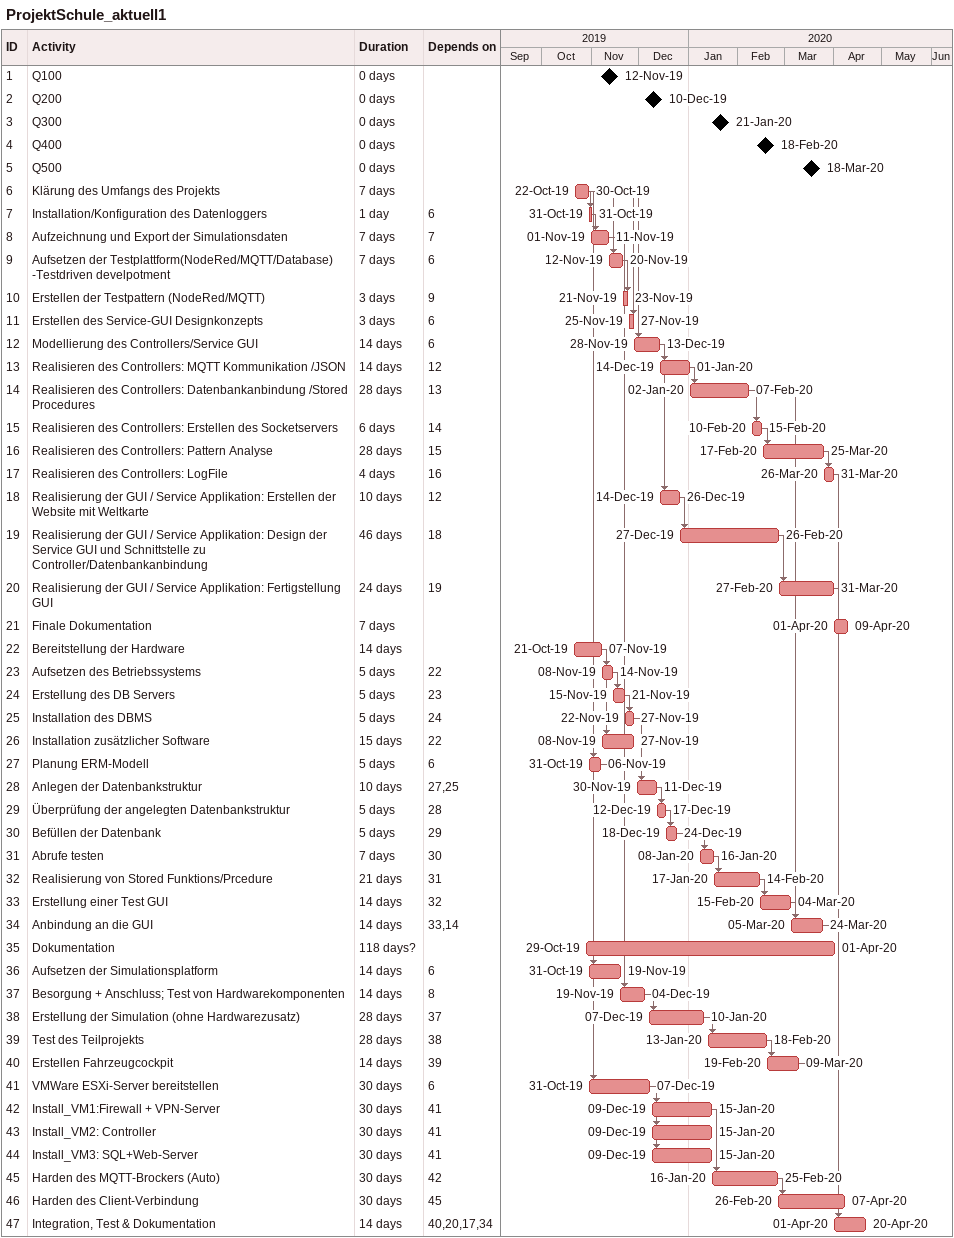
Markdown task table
ProjektSchule_aktuell1

| ID | Task | Duration | Start | Finish | Predecessors |
|---|---|---|---|---|---|
| 1 | Q100 | 0d | 2019-11-12 | 2019-11-12 |  |
| 2 | Q200 | 0d | 2019-12-10 | 2019-12-10 |  |
| 3 | Q300 | 0d | 2020-01-21 | 2020-01-21 |  |
| 4 | Q400 | 0d | 2020-02-18 | 2020-02-18 |  |
| 5 | Q500 | 0d | 2020-03-18 | 2020-03-18 |  |
| 6 | Klärung des Umfangs des Projekts | 7d | 2019-10-22 | 2019-10-30 |  |
| 7 | Installation/Konfiguration des Datenloggers | 1d | 2019-10-31 | 2019-10-31 | 6 |
| 8 | Aufzeichnung und Export der Simulationsdaten | 7d | 2019-11-01 | 2019-11-11 | 7 |
| 9 | Aufsetzen der Testplattform(NodeRed/MQTT/Database) -Testdriven develpotment | 7d | 2019-11-12 | 2019-11-20 | 6 |
| 10 | Erstellen der Testpattern (NodeRed/MQTT) | 3d | 2019-11-21 | 2019-11-23 | 9 |
| 11 | Erstellen des Service-GUI Designkonzepts | 3d | 2019-11-25 | 2019-11-27 | 6 |
| 12 | Modellierung des Controllers/Service GUI | 14d | 2019-11-28 | 2019-12-13 | 6 |
| 13 | Realisieren des Controllers: MQTT Kommunikation /JSON | 14d | 2019-12-14 | 2020-01-01 | 12 |
| 14 | Realisieren des Controllers: Datenbankanbindung /Stored Procedures | 28d | 2020-01-02 | 2020-02-07 | 13 |
| 15 | Realisieren des Controllers: Erstellen des Socketservers | 6d | 2020-02-10 | 2020-02-15 | 14 |
| 16 | Realisieren des Controllers: Pattern Analyse | 28d | 2020-02-17 | 2020-03-25 | 15 |
| 17 | Realisieren des Controllers: LogFile | 4d | 2020-03-26 | 2020-03-31 | 16 |
| 18 | Realisierung der GUI / Service Applikation: Erstellen der Website mit Weltkarte | 10d | 2019-12-14 | 2019-12-26 | 12 |
| 19 | Realisierung der GUI / Service Applikation: Design der Service GUI und Schnittstelle zu Controller/Datenbankanbindung | 46d | 2019-12-27 | 2020-02-26 | 18 |
| 20 | Realisierung der GUI / Service Applikation: Fertigstellung GUI | 24d | 2020-02-27 | 2020-03-31 | 19 |
| 21 | Finale Dokumentation | 7d | 2020-04-01 | 2020-04-09 |  |
| 22 | Bereitstellung der Hardware | 14d | 2019-10-21 | 2019-11-07 |  |
| 23 | Aufsetzen des Betriebssystems | 5d | 2019-11-08 | 2019-11-14 | 22 |
| 24 | Erstellung des DB Servers | 5d | 2019-11-15 | 2019-11-21 | 23 |
| 25 | Installation des DBMS | 5d | 2019-11-22 | 2019-11-27 | 24 |
| 26 | Installation zusätzlicher Software | 15d | 2019-11-08 | 2019-11-27 | 22 |
| 27 | Planung ERM-Modell | 5d | 2019-10-31 | 2019-11-06 | 6 |
| 28 | Anlegen der Datenbankstruktur | 10d | 2019-11-30 | 2019-12-11 | 27, 25 |
| 29 | Überprüfung der angelegten Datenbankstruktur | 5d | 2019-12-12 | 2019-12-17 | 28 |
| 30 | Befüllen der Datenbank | 5d | 2019-12-18 | 2019-12-24 | 29 |
| 31 | Abrufe testen | 7d | 2020-01-08 | 2020-01-16 | 30 |
| 32 | Realisierung von Stored Funktions/Prcedure | 21d | 2020-01-17 | 2020-02-14 | 31 |
| 33 | Erstellung einer Test GUI | 14d | 2020-02-15 | 2020-03-04 | 32 |
| 34 | Anbindung an die GUI | 14d | 2020-03-05 | 2020-03-24 | 33, 14 |
| 35 | Dokumentation | 118d? | 2019-10-29 | 2020-04-01 |  |
| 36 | Aufsetzen der Simulationsplatform | 14d | 2019-10-31 | 2019-11-19 | 6 |
| 37 | Besorgung + Anschluss; Test von Hardwarekomponenten | 14d | 2019-11-19 | 2019-12-04 | 8 |
| 38 | Erstellung der Simulation (ohne Hardwarezusatz) | 28d | 2019-12-07 | 2020-01-10 | 37 |
| 39 | Test des Teilprojekts | 28d | 2020-01-13 | 2020-02-18 | 38 |
| 40 | Erstellen Fahrzeugcockpit | 14d | 2020-02-19 | 2020-03-09 | 39 |
| 41 | VMWare ESXi-Server bereitstellen | 30d | 2019-10-31 | 2019-12-07 | 6 |
| 42 | Install_VM1:Firewall + VPN-Server | 30d | 2019-12-09 | 2020-01-15 | 41 |
| 43 | Install_VM2: Controller | 30d | 2019-12-09 | 2020-01-15 | 41 |
| 44 | Install_VM3: SQL+Web-Server | 30d | 2019-12-09 | 2020-01-15 | 41 |
| 45 | Harden des MQTT-Brockers (Auto) | 30d | 2020-01-16 | 2020-02-25 | 42 |
| 46 | Harden des Client-Verbindung | 30d | 2020-02-26 | 2020-04-07 | 45 |
| 47 | Integration, Test & Dokumentation | 14d | 2020-04-01 | 2020-04-20 | 40, 20, 17, 34 |
